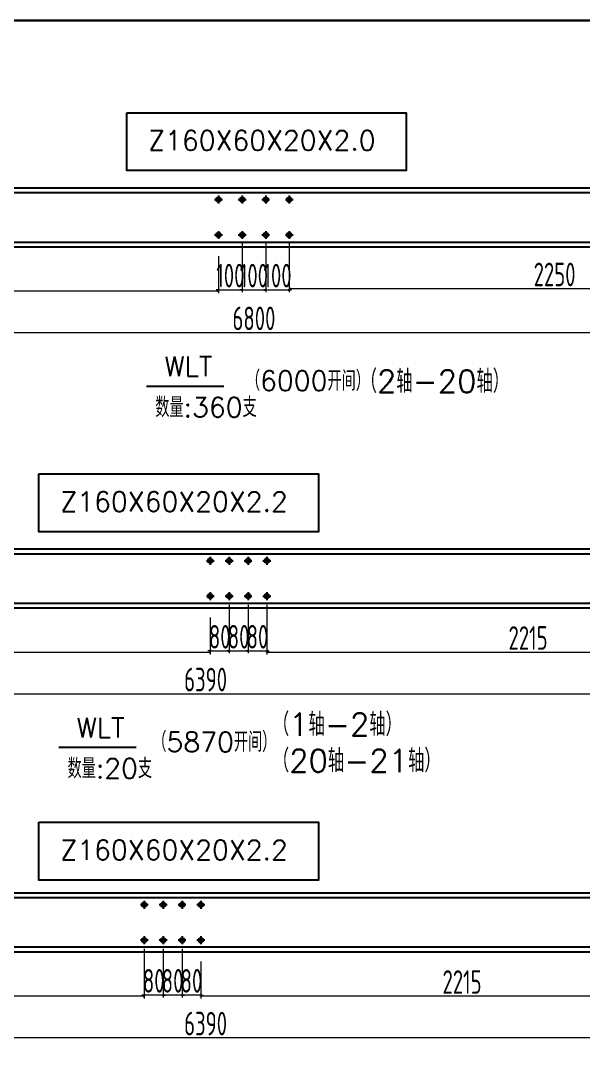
# Model space of a CAD drawing. Header units: millimetres. Extents: x 1471994 to 4527627, y -5186613 to -1927582.
# Drawn here: x 1525713 to 1528099, y -2001056 to -1996696 of the extents above; entities that cross this region are included whole.
import ezdxf

# ---------------------------------------------------------------- set-up
doc = ezdxf.new("R2010")
doc.units = ezdxf.units.MM
doc.header["$LTSCALE"] = 1000
doc.header["$PDMODE"] = 34
doc.linetypes.add('CENTER', pattern=[50.8, 31.75, -6.35, 6.35, -6.35])
doc.layers.add('轴线层', color=1, linetype='CENTER', lineweight=15)
doc.styles.add('hz', font='gbenor.shx', dxfattribs={"width": 0.75, "height": 100, "bigfont": 'gbcbig.shx'})
doc.styles.get("Standard").update_dxf_attribs({"font": 'txt', "bigfont": 'gbcbig.shx'})
doc.dimstyles.new('连接板标注3', dxfattribs={"dimscale": 100, "dimtxt": 0.8, "dimasz": 0.1, "dimexe": 0.1, "dimexo": 0.2, "dimgap": 0.1, "dimtad": 1, "dimtoh": 1, "dimdec": 0, "dimdsep": 46, "dimtxsty": 'hz', "dimblk": 'ARCHTICK', "dimcen": 3, "dimclrd": 7, "dimclre": 7, "dimclrt": 3, "dimadec": 0, "dimazin": 0, "dimtfac": 1, "dimtdec": 0, "dimtix": 1, "dimtmove": 0, "dimatfit": 3, "dimldrblk": 'ARCHTICK', "dimfxl": 0.1, "dimlwd": 13, "dimlwe": 13, "dimarcsym": 0})

# ---------------------------------------------------------------- blocks, each defined once
blk = doc.blocks.new('_ArchTick')
at = {"color": 0, "linetype": 'ByBlock', "const_width": 0.15}
blk.add_lwpolyline([(-0.5, -0.5), (0.5, 0.5)], dxfattribs=at)
blk = doc.blocks.new('*D1477')
at = {"color": 7, "lineweight": 13}
for p, q in [((1524302.1, -1997674.8), (1524302.1, -1997852)), ((1526552.1, -1997714.8), (1526552.1, -1997852)), ((1524302.1, -1997842), (1526552.1, -1997842))]:
    blk.add_line(p, q, dxfattribs=at)
at = {"layer": 'Defpoints', "color": 0}
for p in [(1524302.1, -1997654.8), (1526552.1, -1997694.8), (1526552.1, -1997842)]:
    blk.add_point(p, dxfattribs=at)
at = {"color": 7, "lineweight": 13, "xscale": 10, "yscale": 10, "zscale": 10, "rotation": 180}
blk.add_blockref('_ArchTick', (1524302.1, -1997842), dxfattribs=at)
at = {"color": 7, "lineweight": 13, "xscale": 10, "yscale": 10, "zscale": 10}
blk.add_blockref('_ArchTick', (1526552.1, -1997842), dxfattribs=at)
at = {"color": 3, "insert": (1525427.1, -1997782), "char_height": 100, "attachment_point": 5, "style": 'hz'}
blk.add_mtext('2250', dxfattribs=at)
blk = doc.blocks.new('*D1478')
at = {"color": 7, "lineweight": 13}
for p, q in [((1523302.1, -1997694.8), (1523302.1, -1998028.2)), ((1530102.1, -1997694.8), (1530102.1, -1998028.2)), ((1523302.1, -1998018.2), (1530102.1, -1998018.2))]:
    blk.add_line(p, q, dxfattribs=at)
at = {"layer": 'Defpoints', "color": 0}
for p in [(1523302.1, -1997674.8), (1530102.1, -1997674.8), (1530102.1, -1998018.2)]:
    blk.add_point(p, dxfattribs=at)
at = {"color": 7, "lineweight": 13, "xscale": 10, "yscale": 10, "zscale": 10, "rotation": 180}
blk.add_blockref('_ArchTick', (1523302.1, -1998018.2), dxfattribs=at)
at = {"color": 7, "lineweight": 13, "xscale": 10, "yscale": 10, "zscale": 10}
blk.add_blockref('_ArchTick', (1530102.1, -1998018.2), dxfattribs=at)
at = {"color": 3, "insert": (1526702.1, -1997958.2), "char_height": 100, "attachment_point": 5, "style": 'hz'}
blk.add_mtext('6800', dxfattribs=at)
blk = doc.blocks.new('*D1482')
at = {"color": 7, "lineweight": 13}
for p, q in [((1526652.1, -1997641.4), (1526652.1, -1997847)), ((1526552.1, -1997694.8), (1526552.1, -1997847)), ((1526552.1, -1997837), (1526542.1, -1997837)), ((1526552.1, -1997837), (1526652.1, -1997837)), ((1526652.1, -1997837), (1526662.1, -1997837))]:
    blk.add_line(p, q, dxfattribs=at)
at = {"layer": 'Defpoints', "color": 0}
for p in [(1526652.1, -1997621.4), (1526552.1, -1997674.8), (1526652.1, -1997837)]:
    blk.add_point(p, dxfattribs=at)
at = {"color": 7, "lineweight": 13, "xscale": 10, "yscale": 10, "zscale": 10}
blk.add_blockref('_ArchTick', (1526552.1, -1997837), dxfattribs=at)
at = {"color": 7, "lineweight": 13, "xscale": 10, "yscale": 10, "zscale": 10, "rotation": 180}
blk.add_blockref('_ArchTick', (1526652.1, -1997837), dxfattribs=at)
at = {"color": 3, "insert": (1526602.1, -1997777), "char_height": 100, "attachment_point": 5, "style": 'hz'}
blk.add_mtext('100', dxfattribs=at)
blk = doc.blocks.new('*D1483')
at = {"color": 7, "lineweight": 13}
for p, q in [((1526852.1, -1997641.4), (1526852.1, -1997842)), ((1529102.1, -1997714.8), (1529102.1, -1997842)), ((1526852.1, -1997832), (1529102.1, -1997832))]:
    blk.add_line(p, q, dxfattribs=at)
at = {"layer": 'Defpoints', "color": 0}
for p in [(1526852.1, -1997621.4), (1529102.1, -1997694.8), (1529102.1, -1997832)]:
    blk.add_point(p, dxfattribs=at)
at = {"color": 7, "lineweight": 13, "xscale": 10, "yscale": 10, "zscale": 10, "rotation": 180}
blk.add_blockref('_ArchTick', (1526852.1, -1997832), dxfattribs=at)
at = {"color": 7, "lineweight": 13, "xscale": 10, "yscale": 10, "zscale": 10}
blk.add_blockref('_ArchTick', (1529102.1, -1997832), dxfattribs=at)
at = {"color": 3, "insert": (1527977.1, -1997772), "char_height": 100, "attachment_point": 5, "style": 'hz'}
blk.add_mtext('2250', dxfattribs=at)
blk = doc.blocks.new('*D1496')
at = {"color": 7, "lineweight": 13}
for p, q in [((1526752.1, -1997641.4), (1526752.1, -1997847)), ((1526652.1, -1997694.8), (1526652.1, -1997847)), ((1526652.1, -1997837), (1526642.1, -1997837)), ((1526652.1, -1997837), (1526752.1, -1997837)), ((1526752.1, -1997837), (1526762.1, -1997837))]:
    blk.add_line(p, q, dxfattribs=at)
at = {"layer": 'Defpoints', "color": 0}
for p in [(1526752.1, -1997621.4), (1526652.1, -1997674.8), (1526752.1, -1997837)]:
    blk.add_point(p, dxfattribs=at)
at = {"color": 7, "lineweight": 13, "xscale": 10, "yscale": 10, "zscale": 10}
blk.add_blockref('_ArchTick', (1526652.1, -1997837), dxfattribs=at)
at = {"color": 7, "lineweight": 13, "xscale": 10, "yscale": 10, "zscale": 10, "rotation": 180}
blk.add_blockref('_ArchTick', (1526752.1, -1997837), dxfattribs=at)
at = {"color": 3, "insert": (1526702.1, -1997777), "char_height": 100, "attachment_point": 5, "style": 'hz'}
blk.add_mtext('100', dxfattribs=at)
blk = doc.blocks.new('*D1497')
at = {"color": 7, "lineweight": 13}
for p, q in [((1526852.1, -1997641.4), (1526852.1, -1997847)), ((1526752.1, -1997694.8), (1526752.1, -1997847)), ((1526752.1, -1997837), (1526742.1, -1997837)), ((1526752.1, -1997837), (1526852.1, -1997837)), ((1526852.1, -1997837), (1526862.1, -1997837))]:
    blk.add_line(p, q, dxfattribs=at)
at = {"layer": 'Defpoints', "color": 0}
for p in [(1526852.1, -1997621.4), (1526752.1, -1997674.8), (1526852.1, -1997837)]:
    blk.add_point(p, dxfattribs=at)
at = {"color": 7, "lineweight": 13, "xscale": 10, "yscale": 10, "zscale": 10}
blk.add_blockref('_ArchTick', (1526752.1, -1997837), dxfattribs=at)
at = {"color": 7, "lineweight": 13, "xscale": 10, "yscale": 10, "zscale": 10, "rotation": 180}
blk.add_blockref('_ArchTick', (1526852.1, -1997837), dxfattribs=at)
at = {"color": 3, "insert": (1526802.1, -1997777), "char_height": 100, "attachment_point": 5, "style": 'hz'}
blk.add_mtext('100', dxfattribs=at)
blk = doc.blocks.new('*D1505')
at = {"color": 7, "lineweight": 13}
for p, q in [((1524302.1, -1999205.4), (1524302.1, -1999382.6)), ((1526517.1, -1999245.4), (1526517.1, -1999382.6)), ((1524302.1, -1999372.6), (1526517.1, -1999372.6))]:
    blk.add_line(p, q, dxfattribs=at)
at = {"layer": 'Defpoints', "color": 0}
for p in [(1524302.1, -1999185.4), (1526517.1, -1999225.4), (1526517.1, -1999372.6)]:
    blk.add_point(p, dxfattribs=at)
at = {"color": 7, "lineweight": 13, "xscale": 10, "yscale": 10, "zscale": 10, "rotation": 180}
blk.add_blockref('_ArchTick', (1524302.1, -1999372.6), dxfattribs=at)
at = {"color": 7, "lineweight": 13, "xscale": 10, "yscale": 10, "zscale": 10}
blk.add_blockref('_ArchTick', (1526517.1, -1999372.6), dxfattribs=at)
at = {"color": 3, "insert": (1525409.6, -1999312.6), "char_height": 100, "attachment_point": 5, "style": 'hz'}
blk.add_mtext('2215', dxfattribs=at)
blk = doc.blocks.new('*D1506')
at = {"color": 7, "lineweight": 13}
for p, q in [((1523302.1, -1999225.4), (1523302.1, -1999558.9)), ((1529692.1, -1999225.4), (1529692.1, -1999558.9)), ((1523302.1, -1999548.9), (1529692.1, -1999548.9))]:
    blk.add_line(p, q, dxfattribs=at)
at = {"layer": 'Defpoints', "color": 0}
for p in [(1523302.1, -1999205.4), (1529692.1, -1999205.4), (1529692.1, -1999548.9)]:
    blk.add_point(p, dxfattribs=at)
at = {"color": 7, "lineweight": 13, "xscale": 10, "yscale": 10, "zscale": 10, "rotation": 180}
blk.add_blockref('_ArchTick', (1523302.1, -1999548.9), dxfattribs=at)
at = {"color": 7, "lineweight": 13, "xscale": 10, "yscale": 10, "zscale": 10}
blk.add_blockref('_ArchTick', (1529692.1, -1999548.9), dxfattribs=at)
at = {"color": 3, "insert": (1526497.1, -1999488.9), "char_height": 100, "attachment_point": 5, "style": 'hz'}
blk.add_mtext('6390', dxfattribs=at)
blk = doc.blocks.new('*D1510')
at = {"color": 7, "lineweight": 13}
for p, q in [((1526597.1, -1999172.1), (1526597.1, -1999377.6)), ((1526517.1, -1999225.4), (1526517.1, -1999377.6)), ((1526517.1, -1999367.6), (1526507.1, -1999367.6)), ((1526517.1, -1999367.6), (1526597.1, -1999367.6)), ((1526597.1, -1999367.6), (1526607.1, -1999367.6))]:
    blk.add_line(p, q, dxfattribs=at)
at = {"layer": 'Defpoints', "color": 0}
for p in [(1526597.1, -1999152.1), (1526517.1, -1999205.4), (1526597.1, -1999367.6)]:
    blk.add_point(p, dxfattribs=at)
at = {"color": 7, "lineweight": 13, "xscale": 10, "yscale": 10, "zscale": 10}
blk.add_blockref('_ArchTick', (1526517.1, -1999367.6), dxfattribs=at)
at = {"color": 7, "lineweight": 13, "xscale": 10, "yscale": 10, "zscale": 10, "rotation": 180}
blk.add_blockref('_ArchTick', (1526597.1, -1999367.6), dxfattribs=at)
at = {"color": 3, "insert": (1526557.1, -1999307.6), "char_height": 100, "attachment_point": 5, "style": 'hz'}
blk.add_mtext('80', dxfattribs=at)
blk = doc.blocks.new('*D1511')
at = {"color": 7, "lineweight": 13}
for p, q in [((1526757.1, -1999172.1), (1526757.1, -1999382.6)), ((1528972.1, -1999245.4), (1528972.1, -1999382.6)), ((1526757.1, -1999372.6), (1528972.1, -1999372.6))]:
    blk.add_line(p, q, dxfattribs=at)
at = {"layer": 'Defpoints', "color": 0}
for p in [(1526757.1, -1999152.1), (1528972.1, -1999225.4), (1528972.1, -1999372.6)]:
    blk.add_point(p, dxfattribs=at)
at = {"color": 7, "lineweight": 13, "xscale": 10, "yscale": 10, "zscale": 10, "rotation": 180}
blk.add_blockref('_ArchTick', (1526757.1, -1999372.6), dxfattribs=at)
at = {"color": 7, "lineweight": 13, "xscale": 10, "yscale": 10, "zscale": 10}
blk.add_blockref('_ArchTick', (1528972.1, -1999372.6), dxfattribs=at)
at = {"color": 3, "insert": (1527864.6, -1999312.6), "char_height": 100, "attachment_point": 5, "style": 'hz'}
blk.add_mtext('2215', dxfattribs=at)
blk = doc.blocks.new('*D1501')
at = {"color": 7, "lineweight": 13}
for p, q in [((1526677.1, -1999172.1), (1526677.1, -1999377.6)), ((1526597.1, -1999225.4), (1526597.1, -1999377.6)), ((1526597.1, -1999367.6), (1526587.1, -1999367.6)), ((1526597.1, -1999367.6), (1526677.1, -1999367.6)), ((1526677.1, -1999367.6), (1526687.1, -1999367.6))]:
    blk.add_line(p, q, dxfattribs=at)
at = {"layer": 'Defpoints', "color": 0}
for p in [(1526677.1, -1999152.1), (1526597.1, -1999205.4), (1526677.1, -1999367.6)]:
    blk.add_point(p, dxfattribs=at)
at = {"color": 7, "lineweight": 13, "xscale": 10, "yscale": 10, "zscale": 10}
blk.add_blockref('_ArchTick', (1526597.1, -1999367.6), dxfattribs=at)
at = {"color": 7, "lineweight": 13, "xscale": 10, "yscale": 10, "zscale": 10, "rotation": 180}
blk.add_blockref('_ArchTick', (1526677.1, -1999367.6), dxfattribs=at)
at = {"color": 3, "insert": (1526637.1, -1999307.6), "char_height": 100, "attachment_point": 5, "style": 'hz'}
blk.add_mtext('80', dxfattribs=at)
blk = doc.blocks.new('*D1502')
at = {"color": 7, "lineweight": 13}
for p, q in [((1526757.1, -1999172.1), (1526757.1, -1999377.6)), ((1526677.1, -1999225.4), (1526677.1, -1999377.6)), ((1526677.1, -1999367.6), (1526667.1, -1999367.6)), ((1526677.1, -1999367.6), (1526757.1, -1999367.6)), ((1526757.1, -1999367.6), (1526767.1, -1999367.6))]:
    blk.add_line(p, q, dxfattribs=at)
at = {"layer": 'Defpoints', "color": 0}
for p in [(1526757.1, -1999152.1), (1526677.1, -1999205.4), (1526757.1, -1999367.6)]:
    blk.add_point(p, dxfattribs=at)
at = {"color": 7, "lineweight": 13, "xscale": 10, "yscale": 10, "zscale": 10}
blk.add_blockref('_ArchTick', (1526677.1, -1999367.6), dxfattribs=at)
at = {"color": 7, "lineweight": 13, "xscale": 10, "yscale": 10, "zscale": 10, "rotation": 180}
blk.add_blockref('_ArchTick', (1526757.1, -1999367.6), dxfattribs=at)
at = {"color": 3, "insert": (1526717.1, -1999307.6), "char_height": 100, "attachment_point": 5, "style": 'hz'}
blk.add_mtext('80', dxfattribs=at)
blk = doc.blocks.new('*D1526')
at = {"color": 7, "lineweight": 13}
for p, q in [((1528692.1, -2000663.6), (1528692.1, -2000840.8)), ((1526477.1, -2000703.6), (1526477.1, -2000840.8)), ((1528692.1, -2000830.8), (1526477.1, -2000830.8))]:
    blk.add_line(p, q, dxfattribs=at)
at = {"layer": 'Defpoints', "color": 0}
for p in [(1528692.1, -2000643.6), (1526477.1, -2000683.6), (1526477.1, -2000830.8)]:
    blk.add_point(p, dxfattribs=at)
at = {"color": 7, "lineweight": 13, "xscale": 10, "yscale": 10, "zscale": 10, "rotation": 180}
blk.add_blockref('_ArchTick', (1526477.1, -2000830.8), dxfattribs=at)
at = {"color": 7, "lineweight": 13, "xscale": 10, "yscale": 10, "zscale": 10}
blk.add_blockref('_ArchTick', (1528692.1, -2000830.8), dxfattribs=at)
at = {"color": 3, "insert": (1527584.6, -2000770.8), "char_height": 100, "attachment_point": 5, "style": 'hz'}
blk.add_mtext('2215', dxfattribs=at)
blk = doc.blocks.new('*D1527')
at = {"color": 7, "lineweight": 13}
for p, q in [((1523302.1, -2000683.6), (1523302.1, -2001017)), ((1529692.1, -2000683.6), (1529692.1, -2001017)), ((1529692.1, -2001007), (1523302.1, -2001007))]:
    blk.add_line(p, q, dxfattribs=at)
at = {"layer": 'Defpoints', "color": 0}
for p in [(1523302.1, -2000663.6), (1529692.1, -2000663.6), (1523302.1, -2001007)]:
    blk.add_point(p, dxfattribs=at)
at = {"color": 7, "lineweight": 13, "xscale": 10, "yscale": 10, "zscale": 10, "rotation": 180}
blk.add_blockref('_ArchTick', (1523302.1, -2001007), dxfattribs=at)
at = {"color": 7, "lineweight": 13, "xscale": 10, "yscale": 10, "zscale": 10}
blk.add_blockref('_ArchTick', (1529692.1, -2001007), dxfattribs=at)
at = {"color": 3, "insert": (1526497.1, -2000947), "char_height": 100, "attachment_point": 5, "style": 'hz'}
blk.add_mtext('6390', dxfattribs=at)
blk = doc.blocks.new('*D1528')
at = {"color": 7, "lineweight": 13}
for p, q in [((1526397.1, -2000630.3), (1526397.1, -2000835.8)), ((1526477.1, -2000683.6), (1526477.1, -2000835.8)), ((1526397.1, -2000825.8), (1526387.1, -2000825.8)), ((1526477.1, -2000825.8), (1526397.1, -2000825.8)), ((1526477.1, -2000825.8), (1526487.1, -2000825.8))]:
    blk.add_line(p, q, dxfattribs=at)
at = {"layer": 'Defpoints', "color": 0}
for p in [(1526397.1, -2000610.3), (1526477.1, -2000663.6), (1526397.1, -2000825.8)]:
    blk.add_point(p, dxfattribs=at)
at = {"color": 7, "lineweight": 13, "xscale": 10, "yscale": 10, "zscale": 10}
blk.add_blockref('_ArchTick', (1526397.1, -2000825.8), dxfattribs=at)
at = {"color": 7, "lineweight": 13, "xscale": 10, "yscale": 10, "zscale": 10, "rotation": 180}
blk.add_blockref('_ArchTick', (1526477.1, -2000825.8), dxfattribs=at)
at = {"color": 3, "insert": (1526437.1, -2000765.8), "char_height": 100, "attachment_point": 5, "style": 'hz'}
blk.add_mtext('80', dxfattribs=at)
blk = doc.blocks.new('*D1529')
at = {"color": 7, "lineweight": 13}
for p, q in [((1526237.1, -2000630.3), (1526237.1, -2000840.8)), ((1524022.1, -2000703.6), (1524022.1, -2000840.8)), ((1526237.1, -2000830.8), (1524022.1, -2000830.8))]:
    blk.add_line(p, q, dxfattribs=at)
at = {"layer": 'Defpoints', "color": 0}
for p in [(1526237.1, -2000610.3), (1524022.1, -2000683.6), (1524022.1, -2000830.8)]:
    blk.add_point(p, dxfattribs=at)
at = {"color": 7, "lineweight": 13, "xscale": 10, "yscale": 10, "zscale": 10, "rotation": 180}
blk.add_blockref('_ArchTick', (1524022.1, -2000830.8), dxfattribs=at)
at = {"color": 7, "lineweight": 13, "xscale": 10, "yscale": 10, "zscale": 10}
blk.add_blockref('_ArchTick', (1526237.1, -2000830.8), dxfattribs=at)
at = {"color": 3, "insert": (1525129.6, -2000770.8), "char_height": 100, "attachment_point": 5, "style": 'hz'}
blk.add_mtext('2215', dxfattribs=at)
blk = doc.blocks.new('*D1539')
at = {"color": 7, "lineweight": 13}
for p, q in [((1526317.1, -2000630.3), (1526317.1, -2000835.8)), ((1526397.1, -2000683.6), (1526397.1, -2000835.8)), ((1526317.1, -2000825.8), (1526307.1, -2000825.8)), ((1526397.1, -2000825.8), (1526317.1, -2000825.8)), ((1526397.1, -2000825.8), (1526407.1, -2000825.8))]:
    blk.add_line(p, q, dxfattribs=at)
at = {"layer": 'Defpoints', "color": 0}
for p in [(1526317.1, -2000610.3), (1526397.1, -2000663.6), (1526317.1, -2000825.8)]:
    blk.add_point(p, dxfattribs=at)
at = {"color": 7, "lineweight": 13, "xscale": 10, "yscale": 10, "zscale": 10}
blk.add_blockref('_ArchTick', (1526317.1, -2000825.8), dxfattribs=at)
at = {"color": 7, "lineweight": 13, "xscale": 10, "yscale": 10, "zscale": 10, "rotation": 180}
blk.add_blockref('_ArchTick', (1526397.1, -2000825.8), dxfattribs=at)
at = {"color": 3, "insert": (1526357.1, -2000765.8), "char_height": 100, "attachment_point": 5, "style": 'hz'}
blk.add_mtext('80', dxfattribs=at)
blk = doc.blocks.new('*D1540')
at = {"color": 7, "lineweight": 13}
for p, q in [((1526237.1, -2000630.3), (1526237.1, -2000835.8)), ((1526317.1, -2000683.6), (1526317.1, -2000835.8)), ((1526237.1, -2000825.8), (1526227.1, -2000825.8)), ((1526317.1, -2000825.8), (1526237.1, -2000825.8)), ((1526317.1, -2000825.8), (1526327.1, -2000825.8))]:
    blk.add_line(p, q, dxfattribs=at)
at = {"layer": 'Defpoints', "color": 0}
for p in [(1526237.1, -2000610.3), (1526317.1, -2000663.6), (1526237.1, -2000825.8)]:
    blk.add_point(p, dxfattribs=at)
at = {"color": 7, "lineweight": 13, "xscale": 10, "yscale": 10, "zscale": 10}
blk.add_blockref('_ArchTick', (1526237.1, -2000825.8), dxfattribs=at)
at = {"color": 7, "lineweight": 13, "xscale": 10, "yscale": 10, "zscale": 10, "rotation": 180}
blk.add_blockref('_ArchTick', (1526317.1, -2000825.8), dxfattribs=at)
at = {"color": 3, "insert": (1526277.1, -2000765.8), "char_height": 100, "attachment_point": 5, "style": 'hz'}
blk.add_mtext('80', dxfattribs=at)

msp = doc.modelspace()

# ---------------------------------------------------------------- linework, layer by layer
for p, q in [((1523302.1, -1997404.8), (1527202.1, -1997404.8)), ((1527202.1, -1997404.8), (1530102.1, -1997404.8)), ((1523302.1, -1997424.8), (1527202.1, -1997424.8)), ((1526535.4, -1997454.8), (1526568.7, -1997454.8)), ((1526552.1, -1997438.1), (1526552.1, -1997471.4)), ((1526552.1, -1997438.1), (1526552.1, -1997471.4)), ((1526552.1, -1997438.1), (1526552.1, -1997471.4)), ((1526552.1, -1997438.1), (1526552.1, -1997471.4)), ((1526635.4, -1997454.8), (1526668.7, -1997454.8)), ((1526652.1, -1997438.1), (1526652.1, -1997471.4)), ((1526652.1, -1997438.1), (1526652.1, -1997471.4)), ((1526652.1, -1997438.1), (1526652.1, -1997471.4)), ((1526652.1, -1997438.1), (1526652.1, -1997471.4)), ((1526735.4, -1997454.8), (1526768.7, -1997454.8)), ((1526752.1, -1997438.1), (1526752.1, -1997471.4)), ((1526752.1, -1997438.1), (1526752.1, -1997471.4)), ((1526752.1, -1997438.1), (1526752.1, -1997471.4)), ((1526752.1, -1997438.1), (1526752.1, -1997471.4)), ((1526835.4, -1997454.8), (1526868.7, -1997454.8)), ((1526852.1, -1997438.1), (1526852.1, -1997471.4)), ((1526852.1, -1997438.1), (1526852.1, -1997471.4)), ((1526852.1, -1997438.1), (1526852.1, -1997471.4)), ((1526852.1, -1997438.1), (1526852.1, -1997471.4)), ((1527202.1, -1997424.8), (1530102.1, -1997424.8)), ((1526552.1, -1997588.1), (1526552.1, -1997621.4)), ((1526552.1, -1997588.1), (1526552.1, -1997621.4)), ((1526552.1, -1997588.1), (1526552.1, -1997621.4)), ((1526552.1, -1997588.1), (1526552.1, -1997621.4)), ((1526652.1, -1997588.1), (1526652.1, -1997621.4)), ((1526652.1, -1997588.1), (1526652.1, -1997621.4)), ((1526652.1, -1997588.1), (1526652.1, -1997621.4)), ((1526652.1, -1997588.1), (1526652.1, -1997621.4)), ((1526752.1, -1997588.1), (1526752.1, -1997621.4)), ((1526752.1, -1997588.1), (1526752.1, -1997621.4)), ((1526752.1, -1997588.1), (1526752.1, -1997621.4)), ((1526752.1, -1997588.1), (1526752.1, -1997621.4)), ((1526852.1, -1997588.1), (1526852.1, -1997621.4)), ((1526852.1, -1997588.1), (1526852.1, -1997621.4)), ((1526852.1, -1997588.1), (1526852.1, -1997621.4)), ((1526852.1, -1997588.1), (1526852.1, -1997621.4)), ((1525353.8, -1997634.8), (1527202.1, -1997634.8)), ((1526535.4, -1997604.8), (1526568.7, -1997604.8)), ((1526635.4, -1997604.8), (1526668.7, -1997604.8)), ((1526735.4, -1997604.8), (1526768.7, -1997604.8)), ((1526835.4, -1997604.8), (1526868.7, -1997604.8)), ((1527202.1, -1997634.8), (1530102.1, -1997634.8)), ((1523302.1, -1997654.8), (1527202.1, -1997654.8)), ((1525353.8, -1997654.8), (1527202.1, -1997654.8)), ((1525353.8, -1997654.8), (1527202.1, -1997654.8)), ((1527202.1, -1997654.8), (1530102.1, -1997654.8)), ((1527202.1, -1997654.8), (1530102.1, -1997654.8)), ((1527202.1, -1997654.8), (1530102.1, -1997654.8)), ((1526246.5, -1998245.5), (1526574.9, -1998245.5)), ((1523302.1, -1998935.4), (1527202.1, -1998935.4)), ((1527202.1, -1998935.4), (1529692.1, -1998935.4)), ((1523302.1, -1998955.4), (1527202.1, -1998955.4)), ((1526500.4, -1998985.4), (1526533.7, -1998985.4)), ((1526517.1, -1998968.7), (1526517.1, -1999002.1)), ((1526517.1, -1998968.7), (1526517.1, -1999002.1)), ((1526517.1, -1998968.7), (1526517.1, -1999002.1)), ((1526517.1, -1998968.7), (1526517.1, -1999002.1)), ((1526580.4, -1998985.4), (1526613.7, -1998985.4)), ((1526597.1, -1998968.7), (1526597.1, -1999002.1)), ((1526597.1, -1998968.7), (1526597.1, -1999002.1)), ((1526597.1, -1998968.7), (1526597.1, -1999002.1)), ((1526597.1, -1998968.7), (1526597.1, -1999002.1)), ((1526660.4, -1998985.4), (1526693.7, -1998985.4)), ((1526677.1, -1998968.7), (1526677.1, -1999002.1)), ((1526677.1, -1998968.7), (1526677.1, -1999002.1)), ((1526677.1, -1998968.7), (1526677.1, -1999002.1)), ((1526677.1, -1998968.7), (1526677.1, -1999002.1)), ((1526740.4, -1998985.4), (1526773.7, -1998985.4)), ((1526757.1, -1998968.7), (1526757.1, -1999002.1)), ((1526757.1, -1998968.7), (1526757.1, -1999002.1)), ((1526757.1, -1998968.7), (1526757.1, -1999002.1)), ((1526757.1, -1998968.7), (1526757.1, -1999002.1)), ((1527202.1, -1998955.4), (1529692.1, -1998955.4)), ((1526517.1, -1999118.7), (1526517.1, -1999152.1)), ((1526517.1, -1999118.7), (1526517.1, -1999152.1)), ((1526517.1, -1999118.7), (1526517.1, -1999152.1)), ((1526517.1, -1999118.7), (1526517.1, -1999152.1)), ((1526597.1, -1999118.7), (1526597.1, -1999152.1)), ((1526597.1, -1999118.7), (1526597.1, -1999152.1)), ((1526597.1, -1999118.7), (1526597.1, -1999152.1)), ((1526597.1, -1999118.7), (1526597.1, -1999152.1)), ((1526677.1, -1999118.7), (1526677.1, -1999152.1)), ((1526677.1, -1999118.7), (1526677.1, -1999152.1)), ((1526677.1, -1999118.7), (1526677.1, -1999152.1)), ((1526677.1, -1999118.7), (1526677.1, -1999152.1)), ((1526757.1, -1999118.7), (1526757.1, -1999152.1)), ((1526757.1, -1999118.7), (1526757.1, -1999152.1)), ((1526757.1, -1999118.7), (1526757.1, -1999152.1)), ((1526757.1, -1999118.7), (1526757.1, -1999152.1)), ((1526500.4, -1999135.4), (1526533.7, -1999135.4)), ((1526580.4, -1999135.4), (1526613.7, -1999135.4)), ((1526660.4, -1999135.4), (1526693.7, -1999135.4)), ((1526740.4, -1999135.4), (1526773.7, -1999135.4)), ((1523302.1, -1999185.4), (1527202.1, -1999185.4)), ((1525353.8, -1999165.4), (1527202.1, -1999165.4)), ((1525353.8, -1999185.4), (1527202.1, -1999185.4)), ((1525353.8, -1999185.4), (1527202.1, -1999185.4)), ((1527202.1, -1999165.4), (1529692.1, -1999165.4)), ((1527202.1, -1999185.4), (1529692.1, -1999185.4)), ((1527202.1, -1999185.4), (1529692.1, -1999185.4)), ((1527202.1, -1999185.4), (1529692.1, -1999185.4)), ((1525874.2, -1999776.1), (1526202.7, -1999776.1)), ((1525792.1, -2000393.6), (1523302.1, -2000393.6)), ((1525792.1, -2000413.6), (1523302.1, -2000413.6)), ((1529692.1, -2000393.6), (1525792.1, -2000393.6)), ((1529692.1, -2000413.6), (1525792.1, -2000413.6)), ((1526237.1, -2000426.9), (1526237.1, -2000460.3)), ((1526237.1, -2000426.9), (1526237.1, -2000460.3)), ((1526237.1, -2000426.9), (1526237.1, -2000460.3)), ((1526237.1, -2000426.9), (1526237.1, -2000460.3)), ((1526317.1, -2000426.9), (1526317.1, -2000460.3)), ((1526317.1, -2000426.9), (1526317.1, -2000460.3)), ((1526317.1, -2000426.9), (1526317.1, -2000460.3)), ((1526317.1, -2000426.9), (1526317.1, -2000460.3)), ((1526397.1, -2000426.9), (1526397.1, -2000460.3)), ((1526397.1, -2000426.9), (1526397.1, -2000460.3)), ((1526397.1, -2000426.9), (1526397.1, -2000460.3)), ((1526397.1, -2000426.9), (1526397.1, -2000460.3)), ((1526477.1, -2000426.9), (1526477.1, -2000460.3)), ((1526477.1, -2000426.9), (1526477.1, -2000460.3)), ((1526477.1, -2000426.9), (1526477.1, -2000460.3)), ((1526477.1, -2000426.9), (1526477.1, -2000460.3)), ((1526253.7, -2000443.6), (1526220.4, -2000443.6)), ((1526333.7, -2000443.6), (1526300.4, -2000443.6)), ((1526413.7, -2000443.6), (1526380.4, -2000443.6)), ((1526493.7, -2000443.6), (1526460.4, -2000443.6)), ((1526253.7, -2000593.6), (1526220.4, -2000593.6)), ((1526237.1, -2000576.9), (1526237.1, -2000610.3)), ((1526237.1, -2000576.9), (1526237.1, -2000610.3)), ((1526237.1, -2000576.9), (1526237.1, -2000610.3)), ((1526237.1, -2000576.9), (1526237.1, -2000610.3)), ((1526333.7, -2000593.6), (1526300.4, -2000593.6)), ((1526317.1, -2000576.9), (1526317.1, -2000610.3)), ((1526317.1, -2000576.9), (1526317.1, -2000610.3)), ((1526317.1, -2000576.9), (1526317.1, -2000610.3)), ((1526317.1, -2000576.9), (1526317.1, -2000610.3)), ((1526413.7, -2000593.6), (1526380.4, -2000593.6)), ((1526397.1, -2000576.9), (1526397.1, -2000610.3)), ((1526397.1, -2000576.9), (1526397.1, -2000610.3)), ((1526397.1, -2000576.9), (1526397.1, -2000610.3)), ((1526397.1, -2000576.9), (1526397.1, -2000610.3)), ((1526493.7, -2000593.6), (1526460.4, -2000593.6)), ((1526477.1, -2000576.9), (1526477.1, -2000610.3)), ((1526477.1, -2000576.9), (1526477.1, -2000610.3)), ((1526477.1, -2000576.9), (1526477.1, -2000610.3)), ((1526477.1, -2000576.9), (1526477.1, -2000610.3)), ((1525792.1, -2000623.6), (1523302.1, -2000623.6)), ((1525792.1, -2000643.6), (1523302.1, -2000643.6)), ((1525792.1, -2000643.6), (1523302.1, -2000643.6)), ((1525792.1, -2000643.6), (1523302.1, -2000643.6)), ((1527640.3, -2000623.6), (1525792.1, -2000623.6)), ((1527640.3, -2000643.6), (1525792.1, -2000643.6)), ((1527640.3, -2000643.6), (1525792.1, -2000643.6)), ((1529692.1, -2000643.6), (1525792.1, -2000643.6)), ((1529692.1, -2000623.6), (1527640.3, -2000623.6)), ((1529692.1, -2000643.6), (1527640.3, -2000643.6)), ((1529692.1, -2000643.6), (1527640.3, -2000643.6))]:
    msp.add_line(p, q)
for points in [[(1530486.1, -1996696.1), (1518709.1, -1996696.1), (1518709.1, -2024805), (1530486.1, -2024805)], [(1522739.8, -1996696.1), (1530486.1, -1996696.1), (1530486.1, -2002086.4), (1522739.8, -2002086.4)], [(1526162.8, -1997086.5), (1527347.6, -1997086.5), (1527347.6, -1997332), (1526162.8, -1997332)], [(1525790.5, -1998617.1), (1526975.4, -1998617.1), (1526975.4, -1998862.6), (1525790.5, -1998862.6)], [(1525790.5, -2000093.8), (1526975.4, -2000093.8), (1526975.4, -2000339.3), (1525790.5, -2000339.3)]]:
    msp.add_lwpolyline(points, close=True)
for centre in [(1526552.1, -1997454.8), (1526652.1, -1997454.8), (1526752.1, -1997454.8), (1526852.1, -1997454.8), (1526552.1, -1997604.8), (1526652.1, -1997604.8), (1526752.1, -1997604.8), (1526852.1, -1997604.8), (1526517.1, -1998985.4), (1526597.1, -1998985.4), (1526677.1, -1998985.4), (1526757.1, -1998985.4), (1526517.1, -1999135.4), (1526597.1, -1999135.4), (1526677.1, -1999135.4), (1526757.1, -1999135.4), (1526237.1, -2000443.6), (1526317.1, -2000443.6), (1526397.1, -2000443.6), (1526477.1, -2000443.6), (1526237.1, -2000593.6), (1526317.1, -2000593.6), (1526397.1, -2000593.6), (1526477.1, -2000593.6)]:
    msp.add_circle(centre, 10)

# ---------------------------------------------------------------- texts
at = {"layer": '轴线层', "color": 4, "linetype": 'ByBlock', "attachment_point": 1}
for s, insert, char_height in [('Z160X60X20X2.0', (1526253.7, -1997162.6), 83.333), ('WLT', (1526322.4, -1998120), 83.33), ('（6000开间）', (1526668.3, -1998181.1), 83.33), ('数量:360支', (1526283.9, -1998293.4), 83.33), ('Z160X60X20X2.2', (1525881.5, -1998693.3), 83.333), ('WLT', (1525950.1, -1999650.7), 83.33), ('（5870开间）', (1526271.4, -1999711.7), 83.33), ('数量:20支', (1525911.6, -1999824), 83.33), ('Z160X60X20X2.2', (1525881.5, -2000169.9), 83.333)]:
    msp.add_mtext_dynamic_manual_height_columns(s, width=1506.743, gutter_width=12.5, heights=[336], dxfattribs=dict(at, insert=insert, char_height=char_height))
at = {"layer": '轴线层', "color": 4, "linetype": 'ByBlock', "char_height": 95.83, "attachment_point": 1}
for s, insert in [('（2轴-20轴）', (1527154.8, -1998177.1)), ('（1轴-2轴）', (1526782.5, -1999631)), ('（20轴-21轴）', (1526782.5, -1999785))]:
    msp.add_mtext_dynamic_manual_height_columns(s, width=1506.743, gutter_width=12.5, heights=[336], dxfattribs=dict(at, insert=insert)).dxf.set("width", 1732.754)

# ---------------------------------------------------------------- dimensions: what is measured, and where the dimension line sits
for base, p1, p2, picture, middle in [((1526652.1, -1997837), (1526552.1, -1997674.8), (1526652.1, -1997621.4), '*D1482', (1526602.1, -1997777)), ((1526752.1, -1997837), (1526652.1, -1997674.8), (1526752.1, -1997621.4), '*D1496', (1526702.1, -1997777)), ((1526852.1, -1997837), (1526752.1, -1997674.8), (1526852.1, -1997621.4), '*D1497', (1526802.1, -1997777)), ((1529102.1, -1997832), (1526852.1, -1997621.4), (1529102.1, -1997694.8), '*D1483', (1527977.1, -1997772)), ((1530102.1, -1998018.2), (1523302.1, -1997674.8), (1530102.1, -1997674.8), '*D1478', (1526702.1, -1997958.2)), ((1526552.1, -1997842), (1524302.1, -1997654.8), (1526552.1, -1997694.8), '*D1477', (1525427.1, -1997782)), ((1526597.1, -1999367.6), (1526517.1, -1999205.4), (1526597.1, -1999152.1), '*D1510', (1526557.1, -1999307.6)), ((1526677.1, -1999367.6), (1526597.1, -1999205.4), (1526677.1, -1999152.1), '*D1501', (1526637.1, -1999307.6)), ((1526757.1, -1999367.6), (1526677.1, -1999205.4), (1526757.1, -1999152.1), '*D1502', (1526717.1, -1999307.6)), ((1528972.1, -1999372.6), (1526757.1, -1999152.1), (1528972.1, -1999225.4), '*D1511', (1527864.6, -1999312.6)), ((1529692.1, -1999548.9), (1523302.1, -1999205.4), (1529692.1, -1999205.4), '*D1506', (1526497.1, -1999488.9)), ((1526517.1, -1999372.6), (1524302.1, -1999185.4), (1526517.1, -1999225.4), '*D1505', (1525409.6, -1999312.6))]:
    dim = msp.add_linear_dim(base=base, p1=p1, p2=p2, dimstyle='连接板标注3')
    dim.commit()
    dim.dimension.update_dxf_attribs({"geometry": picture, "text_midpoint": middle})
for base, p1, p2, picture, middle in [((1524022.1, -2000830.8), (1526237.1, -2000610.3), (1524022.1, -2000683.6), '*D1529', (1525129.6, -2000770.8)), ((1526237.1, -2000825.8), (1526317.1, -2000663.6), (1526237.1, -2000610.3), '*D1540', (1526277.1, -2000765.8)), ((1526317.1, -2000825.8), (1526397.1, -2000663.6), (1526317.1, -2000610.3), '*D1539', (1526357.1, -2000765.8)), ((1526397.1, -2000825.8), (1526477.1, -2000663.6), (1526397.1, -2000610.3), '*D1528', (1526437.1, -2000765.8)), ((1526477.1, -2000830.8), (1528692.1, -2000643.6), (1526477.1, -2000683.6), '*D1526', (1527584.6, -2000770.8)), ((1523302.1, -2001007), (1529692.1, -2000663.6), (1523302.1, -2000663.6), '*D1527', (1526497.1, -2000947))]:
    dim = msp.add_linear_dim(base=base, p1=p1, p2=p2, angle=180, dimstyle='连接板标注3')
    dim.commit()
    dim.dimension.update_dxf_attribs({"geometry": picture, "text_midpoint": middle})

doc.saveas('drawing.dxf')
